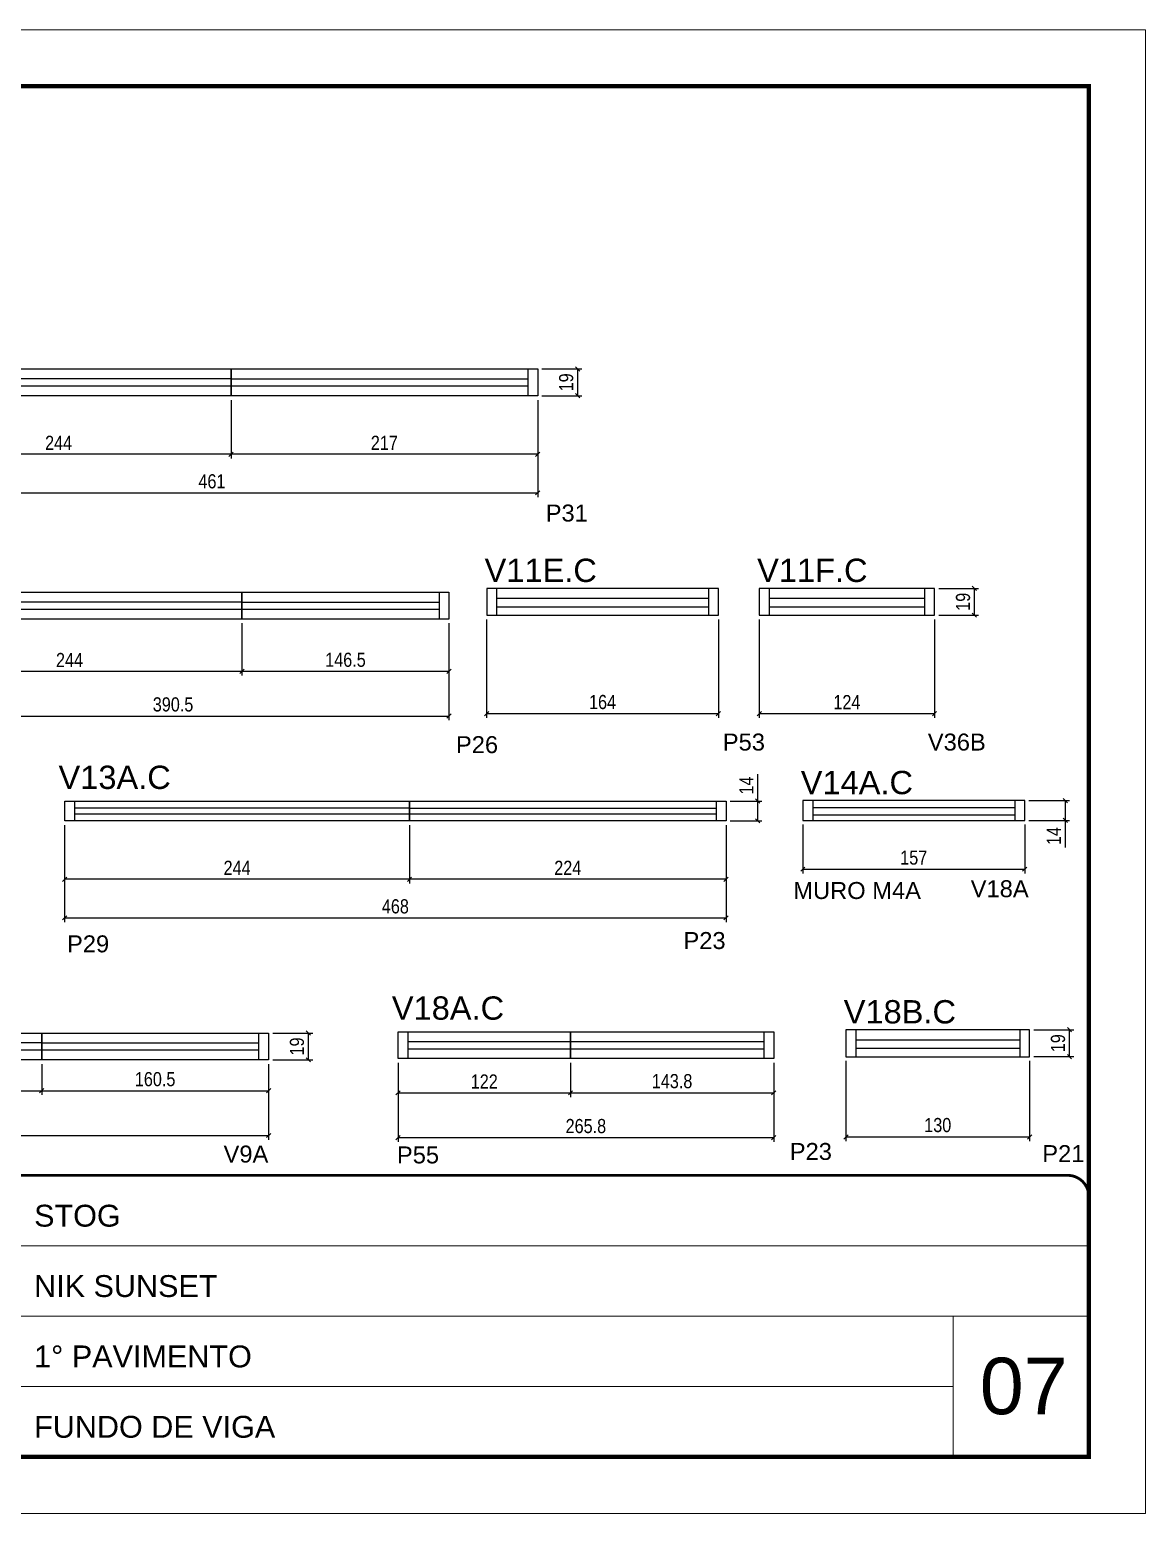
# Model space of a CAD drawing. Header units: millimetres. Extents: x 1659 to 9159, y 667 to 9133.
# Drawn here: x 6176 to 6965, y 1816 to 2866 of the extents above; entities that cross this region are included whole.
import ezdxf

# ---------------------------------------------------------------- set-up
doc = ezdxf.new("R2010")
doc.units = ezdxf.units.MM
doc.linetypes.add('CONTINUO', pattern=[0])
doc.linetypes.add('DASHED', pattern=[0.75, 0.5, -0.25])
for name, color, linetype in [('5', 5, 'Continuous'), ('COTA', 241, 'Continuous'), ('NOMENCLATURA', 7, 'Continuous'), ('Painéis', 200, 'Continuous'), ('SARR_2.2x7', 40, 'Continuous'), ('SARR_EDITAR', 141, 'Continuous')]:
    doc.layers.add(name, color=color, linetype=linetype)
for name, color, linetype, lineweight in [('CARIMBO', 255, 'Continuous', 9), ('Folhas', 255, 'Continuous', 9), ('SARRAFO DE PRESSAO', 251, 'DASHED', 9)]:
    doc.layers.add(name, color=color, linetype=linetype, lineweight=lineweight)
doc.styles.add('ARIAL', font='arial.ttf')
doc.styles.add('COTA TECNICA', font='techl___.ttf', dxfattribs={"height": 10})
doc.styles.add('COTA TECNICA-50', font='techl___.ttf', dxfattribs={"height": 10})
doc.styles.get("Standard").update_dxf_attribs({"font": 'arial.ttf'})
doc.dimstyles.new('COTA PAINEL-50', dxfattribs={"dimtxt": 10, "dimasz": 3, "dimexe": 3, "dimexo": 3, "dimgap": 3, "dimtad": 1, "dimdec": 1, "dimzin": 12, "dimdsep": 46, "dimtxsty": 'COTA TECNICA-50', "dimblk1": 'OBLIQUE', "dimblk2": 'OBLIQUE', "dimsah": 1, "dimcen": 0.9, "dimclrd": 4, "dimclre": 4, "dimclrt": 240, "dimadec": 1, "dimazin": 3, "dimtfac": 1, "dimtdec": 1, "dimtmove": 0, "dimatfit": 3, "dimfxl": 0, "dimtolj": 1, "dimtzin": 12, "dimarcsym": 0})
doc.dimstyles.new('PAINEL', dxfattribs={"dimtxt": 10, "dimasz": 3, "dimexe": 3, "dimexo": 3, "dimgap": 3, "dimtad": 1, "dimdec": 1, "dimzin": 12, "dimdsep": 46, "dimtxsty": 'COTA TECNICA', "dimblk1": 'OBLIQUE', "dimblk2": 'OBLIQUE', "dimsah": 1, "dimcen": 0.9, "dimclrd": 4, "dimclre": 4, "dimclrt": 240, "dimadec": 1, "dimazin": 3, "dimtfac": 1, "dimtdec": 1, "dimtmove": 0, "dimatfit": 3, "dimfxl": 0, "dimtolj": 1, "dimtzin": 12, "dimarcsym": 0})

# ---------------------------------------------------------------- blocks, each defined once
blk = doc.blocks.new('9999999999')
at = {"color": 30, "linetype": 'CONTINUO'}
for p, q in [((98564.6, 34379.6), (99584, 34379.6)), ((98564.6, 34329.8), (99488, 34329.8)), ((99584, 34329.8), (99488, 34329.8)), ((99488, 34329.8), (99488, 34230.2)), ((98564.6, 34280), (99488, 34280))]:
    blk.add_line(p, q, dxfattribs=at)
at = {"color": 30, "linetype": 'CONTINUO', "const_width": 2}
blk.add_lwpolyline([(99584, 34230.2), (99584, 34414.4, 0.414214), (99569, 34429.4), (98229, 34429.4, 0.414214), (98214, 34414.4), (98214, 34245.2, 0.414214), (98229, 34230.2), (99584, 34230.2)], format="xyb", dxfattribs=at)
at = {"layer": 'Folhas'}
blk.add_lwpolyline([(98139, 34190.2), (99624, 34190.2), (99624, 35240.2), (98139, 35240.2)], close=True, dxfattribs=at)
at = {"layer": 'Folhas', "color": 30, "const_width": 3}
blk.add_lwpolyline([(98214, 34230.2), (99584, 34230.2), (99584, 35200.2), (98214, 35200.2)], close=True, dxfattribs=at)
at = {"color": 7, "linetype": 'Continuous', "ltscale": 5, "style": 'ARIAL'}
for s, height, p in [('STOG', 15.48, (98837.7, 34393.1)), ('NIK SUNSET', 15.48, (98837.7, 34343.3)), ('1° PAVIMENTO', 15.483, (98837.7, 34293.5)), ('FUNDO DE VIGA', 15.483, (98837.7, 34243.7))]:
    blk.add_text(s, height=height, dxfattribs=at).set_placement(p)
blk = doc.blocks.new('_Oblique')
at = {"color": 0, "linetype": 'ByBlock', "lineweight": -2}
blk.add_line((-0.5, -0.5), (0.5, 0.5), dxfattribs=at)
blk = doc.blocks.new('*D108')
at = {"layer": 'COTA', "color": 4, "linetype": 'ByBlock', "lineweight": -2}
for p, q in [((6074.4, 2603.9), (6074.4, 2562.5)), ((6318.4, 2603.9), (6318.4, 2562.5)), ((6318.4, 2565.5), (6074.4, 2565.5))]:
    blk.add_line(p, q, dxfattribs=at)
at = {"layer": 'Defpoints', "color": 0, "linetype": 'ByBlock'}
for p in [(6074.4, 2606.9), (6318.4, 2606.9), (6074.4, 2565.5)]:
    blk.add_point(p, dxfattribs=at)
at = {"layer": 'COTA', "color": 4, "linetype": 'ByBlock', "lineweight": -2, "xscale": 3, "yscale": 3, "zscale": 3, "rotation": 180}
blk.add_blockref('_Oblique', (6074.4, 2565.5), dxfattribs=at)
at = {"layer": 'COTA', "color": 4, "linetype": 'ByBlock', "lineweight": -2, "xscale": 3, "yscale": 3, "zscale": 3}
blk.add_blockref('_Oblique', (6318.4, 2565.5), dxfattribs=at)
at = {"layer": 'COTA', "color": 240, "linetype": 'ByBlock', "insert": (6196.4, 2573.6), "char_height": 10, "attachment_point": 5, "style": 'COTA TECNICA-50'}
blk.add_mtext('\\A1;244', dxfattribs=at)
blk = doc.blocks.new('*D109')
at = {"layer": 'COTA', "color": 4, "linetype": 'ByBlock', "lineweight": -2}
for p, q in [((6318.4, 2603.9), (6318.4, 2562.5)), ((6535.4, 2603.9), (6535.4, 2562.5)), ((6535.4, 2565.5), (6318.4, 2565.5))]:
    blk.add_line(p, q, dxfattribs=at)
at = {"layer": 'Defpoints', "color": 0, "linetype": 'ByBlock'}
for p in [(6318.4, 2606.9), (6535.4, 2606.9), (6318.4, 2565.5)]:
    blk.add_point(p, dxfattribs=at)
at = {"layer": 'COTA', "color": 4, "linetype": 'ByBlock', "lineweight": -2, "xscale": 3, "yscale": 3, "zscale": 3, "rotation": 180}
blk.add_blockref('_Oblique', (6318.4, 2565.5), dxfattribs=at)
at = {"layer": 'COTA', "color": 4, "linetype": 'ByBlock', "lineweight": -2, "xscale": 3, "yscale": 3, "zscale": 3}
blk.add_blockref('_Oblique', (6535.4, 2565.5), dxfattribs=at)
at = {"layer": 'COTA', "color": 240, "linetype": 'ByBlock', "insert": (6426.9, 2573.6), "char_height": 10, "attachment_point": 5, "style": 'COTA TECNICA-50'}
blk.add_mtext('\\A1;217', dxfattribs=at)
blk = doc.blocks.new('*D192')
at = {"layer": 'COTA', "color": 4, "lineweight": -2}
for p, q in [((6074.4, 2603.9), (6074.4, 2535.2)), ((6535.4, 2603.9), (6535.4, 2535.2)), ((6074.4, 2538.2), (6535.4, 2538.2))]:
    blk.add_line(p, q, dxfattribs=at)
at = {"layer": 'Defpoints', "color": 0}
for p in [(6074.4, 2606.9), (6535.4, 2606.9), (6535.4, 2538.2)]:
    blk.add_point(p, dxfattribs=at)
at = {"layer": 'COTA', "color": 4, "lineweight": -2, "xscale": 3, "yscale": 3, "zscale": 3, "rotation": 180}
blk.add_blockref('_Oblique', (6074.4, 2538.2), dxfattribs=at)
at = {"layer": 'COTA', "color": 4, "lineweight": -2, "xscale": 3, "yscale": 3, "zscale": 3}
blk.add_blockref('_Oblique', (6535.4, 2538.2), dxfattribs=at)
at = {"layer": 'COTA', "color": 240, "insert": (6304.9, 2546.3), "char_height": 10, "attachment_point": 5, "style": 'COTA TECNICA'}
blk.add_mtext('\\A1;461', dxfattribs=at)
blk = doc.blocks.new('*D110')
at = {"layer": 'COTA', "color": 4, "lineweight": -2}
for p, q in [((6538.4, 2625.9), (6566.7, 2625.9)), ((6563.7, 2606.9), (6563.7, 2625.9)), ((6538.4, 2606.9), (6566.7, 2606.9))]:
    blk.add_line(p, q, dxfattribs=at)
at = {"layer": 'Defpoints', "color": 0}
for p in [(6535.4, 2625.9), (6563.7, 2625.9), (6535.4, 2606.9)]:
    blk.add_point(p, dxfattribs=at)
at = {"layer": 'COTA', "color": 4, "lineweight": -2, "xscale": 3, "yscale": 3, "zscale": 3}
for p, rotation in [((6563.7, 2625.9), 90), ((6563.7, 2606.9), 270)]:
    blk.add_blockref('_Oblique', p, dxfattribs=dict(at, rotation=rotation))
at = {"layer": 'COTA', "color": 240, "insert": (6555.6, 2616.4), "char_height": 10, "attachment_point": 5, "rotation": 90, "style": 'COTA TECNICA'}
blk.add_mtext('\\A1;19', dxfattribs=at)
blk = doc.blocks.new('*D113')
at = {"layer": 'COTA', "color": 4, "linetype": 'ByBlock', "lineweight": -2}
for p, q in [((6082.1, 2445.9), (6082.1, 2408.9)), ((6326.1, 2445.9), (6326.1, 2408.9)), ((6082.1, 2411.9), (6326.1, 2411.9))]:
    blk.add_line(p, q, dxfattribs=at)
at = {"layer": 'Defpoints', "color": 0, "linetype": 'ByBlock'}
for p in [(6082.1, 2448.9), (6326.1, 2448.9), (6326.1, 2411.9)]:
    blk.add_point(p, dxfattribs=at)
at = {"layer": 'COTA', "color": 4, "linetype": 'ByBlock', "lineweight": -2, "xscale": 3, "yscale": 3, "zscale": 3, "rotation": 180}
blk.add_blockref('_Oblique', (6082.1, 2411.9), dxfattribs=at)
at = {"layer": 'COTA', "color": 4, "linetype": 'ByBlock', "lineweight": -2, "xscale": 3, "yscale": 3, "zscale": 3}
blk.add_blockref('_Oblique', (6326.1, 2411.9), dxfattribs=at)
at = {"layer": 'COTA', "color": 240, "linetype": 'ByBlock', "insert": (6204.1, 2419.9), "char_height": 10, "attachment_point": 5, "style": 'COTA TECNICA-50'}
blk.add_mtext('\\A1;244', dxfattribs=at)
blk = doc.blocks.new('*D114')
at = {"layer": 'COTA', "color": 4, "linetype": 'ByBlock', "lineweight": -2}
for p, q in [((6326.1, 2445.9), (6326.1, 2408.9)), ((6472.6, 2445.9), (6472.6, 2408.9)), ((6326.1, 2411.9), (6472.6, 2411.9))]:
    blk.add_line(p, q, dxfattribs=at)
at = {"layer": 'Defpoints', "color": 0, "linetype": 'ByBlock'}
for p in [(6326.1, 2448.9), (6472.6, 2448.9), (6472.6, 2411.9)]:
    blk.add_point(p, dxfattribs=at)
at = {"layer": 'COTA', "color": 4, "linetype": 'ByBlock', "lineweight": -2, "xscale": 3, "yscale": 3, "zscale": 3, "rotation": 180}
blk.add_blockref('_Oblique', (6326.1, 2411.9), dxfattribs=at)
at = {"layer": 'COTA', "color": 4, "linetype": 'ByBlock', "lineweight": -2, "xscale": 3, "yscale": 3, "zscale": 3}
blk.add_blockref('_Oblique', (6472.6, 2411.9), dxfattribs=at)
at = {"layer": 'COTA', "color": 240, "linetype": 'ByBlock', "insert": (6399.4, 2420), "char_height": 10, "attachment_point": 5, "style": 'COTA TECNICA-50'}
blk.add_mtext('\\A1;146.5', dxfattribs=at)
blk = doc.blocks.new('*D194')
at = {"layer": 'COTA', "color": 4, "lineweight": -2}
for p, q in [((6082.1, 2445.9), (6082.1, 2377.2)), ((6472.6, 2445.9), (6472.6, 2377.2)), ((6082.1, 2380.2), (6472.6, 2380.2))]:
    blk.add_line(p, q, dxfattribs=at)
at = {"layer": 'Defpoints', "color": 0}
for p in [(6082.1, 2448.9), (6472.6, 2448.9), (6472.6, 2380.2)]:
    blk.add_point(p, dxfattribs=at)
at = {"layer": 'COTA', "color": 4, "lineweight": -2, "xscale": 3, "yscale": 3, "zscale": 3, "rotation": 180}
blk.add_blockref('_Oblique', (6082.1, 2380.2), dxfattribs=at)
at = {"layer": 'COTA', "color": 4, "lineweight": -2, "xscale": 3, "yscale": 3, "zscale": 3}
blk.add_blockref('_Oblique', (6472.6, 2380.2), dxfattribs=at)
at = {"layer": 'COTA', "color": 240, "insert": (6277.4, 2388.4), "char_height": 10, "attachment_point": 5, "style": 'COTA TECNICA'}
blk.add_mtext('\\A1;390.5', dxfattribs=at)
blk = doc.blocks.new('*D195')
at = {"layer": 'COTA', "color": 4, "linetype": 'ByBlock', "lineweight": -2}
for p, q in [((6499.3, 2448.6), (6499.3, 2379)), ((6663.3, 2448.6), (6663.3, 2379)), ((6499.3, 2382), (6663.3, 2382))]:
    blk.add_line(p, q, dxfattribs=at)
at = {"layer": 'Defpoints', "color": 0, "linetype": 'ByBlock'}
for p in [(6499.3, 2451.6), (6663.3, 2451.6), (6663.3, 2382)]:
    blk.add_point(p, dxfattribs=at)
at = {"layer": 'COTA', "color": 4, "linetype": 'ByBlock', "lineweight": -2, "xscale": 3, "yscale": 3, "zscale": 3, "rotation": 180}
blk.add_blockref('_Oblique', (6499.3, 2382), dxfattribs=at)
at = {"layer": 'COTA', "color": 4, "linetype": 'ByBlock', "lineweight": -2, "xscale": 3, "yscale": 3, "zscale": 3}
blk.add_blockref('_Oblique', (6663.3, 2382), dxfattribs=at)
at = {"layer": 'COTA', "color": 240, "linetype": 'ByBlock', "insert": (6581.3, 2390.1), "char_height": 10, "attachment_point": 5, "style": 'COTA TECNICA-50'}
blk.add_mtext('\\A1;164', dxfattribs=at)
blk = doc.blocks.new('*D196')
at = {"layer": 'COTA', "color": 4, "linetype": 'ByBlock', "lineweight": -2}
for p, q in [((6692.2, 2448.6), (6692.2, 2379)), ((6816.2, 2448.6), (6816.2, 2379)), ((6692.2, 2382), (6816.2, 2382))]:
    blk.add_line(p, q, dxfattribs=at)
at = {"layer": 'Defpoints', "color": 0, "linetype": 'ByBlock'}
for p in [(6692.2, 2451.6), (6816.2, 2451.6), (6816.2, 2382)]:
    blk.add_point(p, dxfattribs=at)
at = {"layer": 'COTA', "color": 4, "linetype": 'ByBlock', "lineweight": -2, "xscale": 3, "yscale": 3, "zscale": 3, "rotation": 180}
blk.add_blockref('_Oblique', (6692.2, 2382), dxfattribs=at)
at = {"layer": 'COTA', "color": 4, "linetype": 'ByBlock', "lineweight": -2, "xscale": 3, "yscale": 3, "zscale": 3}
blk.add_blockref('_Oblique', (6816.2, 2382), dxfattribs=at)
at = {"layer": 'COTA', "color": 240, "linetype": 'ByBlock', "insert": (6754.2, 2390.1), "char_height": 10, "attachment_point": 5, "style": 'COTA TECNICA-50'}
blk.add_mtext('\\A1;124', dxfattribs=at)
blk = doc.blocks.new('*D118')
at = {"layer": 'COTA', "color": 4, "linetype": 'ByBlock', "lineweight": -2}
for p, q in [((6200.7, 2303.1), (6200.7, 2261.7)), ((6444.7, 2303.1), (6444.7, 2261.7)), ((6444.7, 2264.7), (6200.7, 2264.7))]:
    blk.add_line(p, q, dxfattribs=at)
at = {"layer": 'Defpoints', "color": 0, "linetype": 'ByBlock'}
for p in [(6200.7, 2306.1), (6444.7, 2306.1), (6200.7, 2264.7)]:
    blk.add_point(p, dxfattribs=at)
at = {"layer": 'COTA', "color": 4, "linetype": 'ByBlock', "lineweight": -2, "xscale": 3, "yscale": 3, "zscale": 3, "rotation": 180}
blk.add_blockref('_Oblique', (6200.7, 2264.7), dxfattribs=at)
at = {"layer": 'COTA', "color": 4, "linetype": 'ByBlock', "lineweight": -2, "xscale": 3, "yscale": 3, "zscale": 3}
blk.add_blockref('_Oblique', (6444.7, 2264.7), dxfattribs=at)
at = {"layer": 'COTA', "color": 240, "linetype": 'ByBlock', "insert": (6322.7, 2272.8), "char_height": 10, "attachment_point": 5, "style": 'COTA TECNICA-50'}
blk.add_mtext('\\A1;244', dxfattribs=at)
blk = doc.blocks.new('*D119')
at = {"layer": 'COTA', "color": 4, "linetype": 'ByBlock', "lineweight": -2}
for p, q in [((6444.7, 2303.1), (6444.7, 2261.7)), ((6668.7, 2303.1), (6668.7, 2261.7)), ((6668.7, 2264.7), (6444.7, 2264.7))]:
    blk.add_line(p, q, dxfattribs=at)
at = {"layer": 'Defpoints', "color": 0, "linetype": 'ByBlock'}
for p in [(6444.7, 2306.1), (6668.7, 2306.1), (6444.7, 2264.7)]:
    blk.add_point(p, dxfattribs=at)
at = {"layer": 'COTA', "color": 4, "linetype": 'ByBlock', "lineweight": -2, "xscale": 3, "yscale": 3, "zscale": 3, "rotation": 180}
blk.add_blockref('_Oblique', (6444.7, 2264.7), dxfattribs=at)
at = {"layer": 'COTA', "color": 4, "linetype": 'ByBlock', "lineweight": -2, "xscale": 3, "yscale": 3, "zscale": 3}
blk.add_blockref('_Oblique', (6668.7, 2264.7), dxfattribs=at)
at = {"layer": 'COTA', "color": 240, "linetype": 'ByBlock', "insert": (6556.7, 2272.8), "char_height": 10, "attachment_point": 5, "style": 'COTA TECNICA-50'}
blk.add_mtext('\\A1;224', dxfattribs=at)
blk = doc.blocks.new('*D198')
at = {"layer": 'COTA', "color": 4, "lineweight": -2}
for p, q in [((6200.7, 2303.1), (6200.7, 2234.4)), ((6668.7, 2303.1), (6668.7, 2234.4)), ((6200.7, 2237.4), (6668.7, 2237.4))]:
    blk.add_line(p, q, dxfattribs=at)
at = {"layer": 'Defpoints', "color": 0}
for p in [(6200.7, 2306.1), (6668.7, 2306.1), (6668.7, 2237.4)]:
    blk.add_point(p, dxfattribs=at)
at = {"layer": 'COTA', "color": 4, "lineweight": -2, "xscale": 3, "yscale": 3, "zscale": 3, "rotation": 180}
blk.add_blockref('_Oblique', (6200.7, 2237.4), dxfattribs=at)
at = {"layer": 'COTA', "color": 4, "lineweight": -2, "xscale": 3, "yscale": 3, "zscale": 3}
blk.add_blockref('_Oblique', (6668.7, 2237.4), dxfattribs=at)
at = {"layer": 'COTA', "color": 240, "insert": (6434.7, 2245.5), "char_height": 10, "attachment_point": 5, "style": 'COTA TECNICA'}
blk.add_mtext('\\A1;468', dxfattribs=at)
blk = doc.blocks.new('*D164')
at = {"layer": 'COTA', "color": 4, "linetype": 'ByBlock', "lineweight": -2}
for p, q in [((6723, 2303.4), (6723, 2268.9)), ((6880, 2303.4), (6880, 2268.9)), ((6723, 2271.9), (6880, 2271.9))]:
    blk.add_line(p, q, dxfattribs=at)
at = {"layer": 'Defpoints', "color": 0, "linetype": 'ByBlock'}
for p in [(6723, 2306.4), (6880, 2306.4), (6880, 2271.9)]:
    blk.add_point(p, dxfattribs=at)
at = {"layer": 'COTA', "color": 4, "linetype": 'ByBlock', "lineweight": -2, "xscale": 3, "yscale": 3, "zscale": 3, "rotation": 180}
blk.add_blockref('_Oblique', (6723, 2271.9), dxfattribs=at)
at = {"layer": 'COTA', "color": 4, "linetype": 'ByBlock', "lineweight": -2, "xscale": 3, "yscale": 3, "zscale": 3}
blk.add_blockref('_Oblique', (6880, 2271.9), dxfattribs=at)
at = {"layer": 'COTA', "color": 240, "linetype": 'ByBlock', "insert": (6801.5, 2280), "char_height": 10, "attachment_point": 5, "style": 'COTA TECNICA-50'}
blk.add_mtext('\\A1;157', dxfattribs=at)
blk = doc.blocks.new('*D165')
at = {"layer": 'COTA', "color": 4, "lineweight": -2}
for p, q in [((6883, 2320.4), (6911.7, 2320.4)), ((6908.7, 2320.4), (6908.7, 2306.4)), ((6883, 2306.4), (6911.7, 2306.4)), ((6908.7, 2306.4), (6908.7, 2287.3))]:
    blk.add_line(p, q, dxfattribs=at)
at = {"layer": 'Defpoints', "color": 0}
for p in [(6880, 2320.4), (6880, 2306.4), (6908.7, 2306.4)]:
    blk.add_point(p, dxfattribs=at)
at = {"layer": 'COTA', "color": 4, "lineweight": -2, "xscale": 3, "yscale": 3, "zscale": 3}
for p, rotation in [((6908.7, 2320.4), 90), ((6908.7, 2306.4), 270)]:
    blk.add_blockref('_Oblique', p, dxfattribs=dict(at, rotation=rotation))
at = {"layer": 'COTA', "color": 240, "insert": (6900.6, 2295.3), "char_height": 10, "attachment_point": 5, "rotation": 90, "style": 'COTA TECNICA'}
blk.add_mtext('\\A1;14', dxfattribs=at)
blk = doc.blocks.new('*D166')
at = {"layer": 'COTA', "color": 4, "lineweight": -2}
for p, q in [((6691.1, 2320.1), (6691.1, 2339.2)), ((6671.7, 2320.1), (6694.1, 2320.1)), ((6691.1, 2306.1), (6691.1, 2320.1)), ((6671.7, 2306.1), (6694.1, 2306.1))]:
    blk.add_line(p, q, dxfattribs=at)
at = {"layer": 'Defpoints', "color": 0}
for p in [(6668.7, 2320.1), (6691.1, 2320.1), (6668.7, 2306.1)]:
    blk.add_point(p, dxfattribs=at)
at = {"layer": 'COTA', "color": 4, "lineweight": -2, "xscale": 3, "yscale": 3, "zscale": 3}
for p, rotation in [((6691.1, 2320.1), 90), ((6691.1, 2306.1), 270)]:
    blk.add_blockref('_Oblique', p, dxfattribs=dict(at, rotation=rotation))
at = {"layer": 'COTA', "color": 240, "insert": (6683.1, 2331.1), "char_height": 10, "attachment_point": 5, "rotation": 90, "style": 'COTA TECNICA'}
blk.add_mtext('\\A1;14', dxfattribs=at)
blk = doc.blocks.new('*D167')
at = {"layer": 'COTA', "color": 4, "lineweight": -2}
for p, q in [((6819.2, 2470.6), (6847.4, 2470.6)), ((6844.4, 2451.6), (6844.4, 2470.6)), ((6819.2, 2451.6), (6847.4, 2451.6))]:
    blk.add_line(p, q, dxfattribs=at)
at = {"layer": 'Defpoints', "color": 0}
for p in [(6816.2, 2470.6), (6844.4, 2470.6), (6816.2, 2451.6)]:
    blk.add_point(p, dxfattribs=at)
at = {"layer": 'COTA', "color": 4, "lineweight": -2, "xscale": 3, "yscale": 3, "zscale": 3}
for p, rotation in [((6844.4, 2470.6), 90), ((6844.4, 2451.6), 270)]:
    blk.add_blockref('_Oblique', p, dxfattribs=dict(at, rotation=rotation))
at = {"layer": 'COTA', "color": 240, "insert": (6836.4, 2461.1), "char_height": 10, "attachment_point": 5, "rotation": 90, "style": 'COTA TECNICA'}
blk.add_mtext('\\A1;19', dxfattribs=at)
blk = doc.blocks.new('*D38')
at = {"layer": 'COTA', "color": 4, "lineweight": -2}
for p, q in [((6348, 2155.9), (6376.2, 2155.9)), ((6373.2, 2136.9), (6373.2, 2155.9)), ((6348, 2136.9), (6376.2, 2136.9))]:
    blk.add_line(p, q, dxfattribs=at)
at = {"layer": 'Defpoints', "color": 0}
for p in [(6345, 2155.9), (6373.2, 2155.9), (6345, 2136.9)]:
    blk.add_point(p, dxfattribs=at)
at = {"layer": 'COTA', "color": 4, "lineweight": -2, "xscale": 3, "yscale": 3, "zscale": 3}
for p, rotation in [((6373.2, 2155.9), 90), ((6373.2, 2136.9), 270)]:
    blk.add_blockref('_Oblique', p, dxfattribs=dict(at, rotation=rotation))
at = {"layer": 'COTA', "color": 240, "insert": (6365.1, 2146.4), "char_height": 10, "attachment_point": 5, "rotation": 90, "style": 'COTA TECNICA'}
blk.add_mtext('\\A1;19', dxfattribs=at)
blk = doc.blocks.new('*D39')
at = {"layer": 'COTA', "color": 4, "linetype": 'ByBlock', "lineweight": -2}
for p, q in [((5940.5, 2133.9), (5940.5, 2112.1)), ((6184.5, 2133.9), (6184.5, 2112.1)), ((5940.5, 2115.1), (6184.5, 2115.1))]:
    blk.add_line(p, q, dxfattribs=at)
at = {"layer": 'Defpoints', "color": 0, "linetype": 'ByBlock'}
for p in [(5940.5, 2136.9), (6184.5, 2136.9), (6184.5, 2115.1)]:
    blk.add_point(p, dxfattribs=at)
at = {"layer": 'COTA', "color": 4, "linetype": 'ByBlock', "lineweight": -2, "xscale": 3, "yscale": 3, "zscale": 3, "rotation": 180}
blk.add_blockref('_Oblique', (5940.5, 2115.1), dxfattribs=at)
at = {"layer": 'COTA', "color": 4, "linetype": 'ByBlock', "lineweight": -2, "xscale": 3, "yscale": 3, "zscale": 3}
blk.add_blockref('_Oblique', (6184.5, 2115.1), dxfattribs=at)
at = {"layer": 'COTA', "color": 240, "linetype": 'ByBlock', "insert": (6062.5, 2123.2), "char_height": 10, "attachment_point": 5, "style": 'COTA TECNICA-50'}
blk.add_mtext('\\A1;244', dxfattribs=at)
blk = doc.blocks.new('*D40')
at = {"layer": 'COTA', "color": 4, "linetype": 'ByBlock', "lineweight": -2}
for p, q in [((6184.5, 2133.9), (6184.5, 2112.1)), ((6345, 2133.9), (6345, 2112.1)), ((6184.5, 2115.1), (6345, 2115.1))]:
    blk.add_line(p, q, dxfattribs=at)
at = {"layer": 'Defpoints', "color": 0, "linetype": 'ByBlock'}
for p in [(6184.5, 2136.9), (6345, 2136.9), (6345, 2115.1)]:
    blk.add_point(p, dxfattribs=at)
at = {"layer": 'COTA', "color": 4, "linetype": 'ByBlock', "lineweight": -2, "xscale": 3, "yscale": 3, "zscale": 3, "rotation": 180}
blk.add_blockref('_Oblique', (6184.5, 2115.1), dxfattribs=at)
at = {"layer": 'COTA', "color": 4, "linetype": 'ByBlock', "lineweight": -2, "xscale": 3, "yscale": 3, "zscale": 3}
blk.add_blockref('_Oblique', (6345, 2115.1), dxfattribs=at)
at = {"layer": 'COTA', "color": 240, "linetype": 'ByBlock', "insert": (6264.7, 2123.2), "char_height": 10, "attachment_point": 5, "style": 'COTA TECNICA-50'}
blk.add_mtext('\\A1;160.5', dxfattribs=at)
blk = doc.blocks.new('*D148')
at = {"layer": 'COTA', "color": 4, "lineweight": -2}
for p, q in [((5940.5, 2133.9), (5940.5, 2080.4)), ((6345, 2133.9), (6345, 2080.4)), ((5940.5, 2083.4), (6345, 2083.4))]:
    blk.add_line(p, q, dxfattribs=at)
at = {"layer": 'Defpoints', "color": 0}
for p in [(5940.5, 2136.9), (6345, 2136.9), (6345, 2083.4)]:
    blk.add_point(p, dxfattribs=at)
at = {"layer": 'COTA', "color": 4, "lineweight": -2, "xscale": 3, "yscale": 3, "zscale": 3, "rotation": 180}
blk.add_blockref('_Oblique', (5940.5, 2083.4), dxfattribs=at)
at = {"layer": 'COTA', "color": 4, "lineweight": -2, "xscale": 3, "yscale": 3, "zscale": 3}
blk.add_blockref('_Oblique', (6345, 2083.4), dxfattribs=at)
at = {"layer": 'COTA', "color": 240, "insert": (6142.7, 2091.6), "char_height": 10, "attachment_point": 5, "style": 'COTA TECNICA'}
blk.add_mtext('\\A1;404.5', dxfattribs=at)
blk = doc.blocks.new('*D21')
at = {"layer": 'COTA', "color": 4, "linetype": 'ByBlock', "lineweight": -2}
for p, q in [((6436.6, 2134.8), (6436.6, 2110.6)), ((6558.6, 2134.8), (6558.6, 2110.6)), ((6436.6, 2113.6), (6558.6, 2113.6))]:
    blk.add_line(p, q, dxfattribs=at)
at = {"layer": 'Defpoints', "color": 0, "linetype": 'ByBlock'}
for p in [(6436.6, 2137.8), (6558.6, 2137.8), (6558.6, 2113.6)]:
    blk.add_point(p, dxfattribs=at)
at = {"layer": 'COTA', "color": 4, "linetype": 'ByBlock', "lineweight": -2, "xscale": 3, "yscale": 3, "zscale": 3, "rotation": 180}
blk.add_blockref('_Oblique', (6436.6, 2113.6), dxfattribs=at)
at = {"layer": 'COTA', "color": 4, "linetype": 'ByBlock', "lineweight": -2, "xscale": 3, "yscale": 3, "zscale": 3}
blk.add_blockref('_Oblique', (6558.6, 2113.6), dxfattribs=at)
at = {"layer": 'COTA', "color": 240, "linetype": 'ByBlock', "insert": (6497.6, 2121.6), "char_height": 10, "attachment_point": 5, "style": 'COTA TECNICA-50'}
blk.add_mtext('\\A1;122', dxfattribs=at)
blk = doc.blocks.new('*D22')
at = {"layer": 'COTA', "color": 4, "linetype": 'ByBlock', "lineweight": -2}
for p, q in [((6558.6, 2134.8), (6558.6, 2110.6)), ((6702.4, 2134.8), (6702.4, 2110.6)), ((6558.6, 2113.6), (6702.4, 2113.6))]:
    blk.add_line(p, q, dxfattribs=at)
at = {"layer": 'Defpoints', "color": 0, "linetype": 'ByBlock'}
for p in [(6558.6, 2137.8), (6702.4, 2137.8), (6702.4, 2113.6)]:
    blk.add_point(p, dxfattribs=at)
at = {"layer": 'COTA', "color": 4, "linetype": 'ByBlock', "lineweight": -2, "xscale": 3, "yscale": 3, "zscale": 3, "rotation": 180}
blk.add_blockref('_Oblique', (6558.6, 2113.6), dxfattribs=at)
at = {"layer": 'COTA', "color": 4, "linetype": 'ByBlock', "lineweight": -2, "xscale": 3, "yscale": 3, "zscale": 3}
blk.add_blockref('_Oblique', (6702.4, 2113.6), dxfattribs=at)
at = {"layer": 'COTA', "color": 240, "linetype": 'ByBlock', "insert": (6630.5, 2121.8), "char_height": 10, "attachment_point": 5, "style": 'COTA TECNICA-50'}
blk.add_mtext('\\A1;143.8', dxfattribs=at)
blk = doc.blocks.new('*D133')
at = {"layer": 'COTA', "color": 4, "lineweight": -2}
for p, q in [((6436.6, 2134.8), (6436.6, 2078.9)), ((6702.4, 2134.8), (6702.4, 2078.9)), ((6436.6, 2081.9), (6702.4, 2081.9))]:
    blk.add_line(p, q, dxfattribs=at)
at = {"layer": 'Defpoints', "color": 0}
for p in [(6436.6, 2137.8), (6702.4, 2137.8), (6702.4, 2081.9)]:
    blk.add_point(p, dxfattribs=at)
at = {"layer": 'COTA', "color": 4, "lineweight": -2, "xscale": 3, "yscale": 3, "zscale": 3, "rotation": 180}
blk.add_blockref('_Oblique', (6436.6, 2081.9), dxfattribs=at)
at = {"layer": 'COTA', "color": 4, "lineweight": -2, "xscale": 3, "yscale": 3, "zscale": 3}
blk.add_blockref('_Oblique', (6702.4, 2081.9), dxfattribs=at)
at = {"layer": 'COTA', "color": 240, "insert": (6569.5, 2090), "char_height": 10, "attachment_point": 5, "style": 'COTA TECNICA'}
blk.add_mtext('\\A1;265.8', dxfattribs=at)
blk = doc.blocks.new('*D134')
at = {"layer": 'COTA', "color": 4, "linetype": 'ByBlock', "lineweight": -2}
for p, q in [((6753.5, 2136.2), (6753.5, 2079.4)), ((6883.5, 2136.2), (6883.5, 2079.4)), ((6753.5, 2082.4), (6883.5, 2082.4))]:
    blk.add_line(p, q, dxfattribs=at)
at = {"layer": 'Defpoints', "color": 0, "linetype": 'ByBlock'}
for p in [(6753.5, 2139.2), (6883.5, 2139.2), (6883.5, 2082.4)]:
    blk.add_point(p, dxfattribs=at)
at = {"layer": 'COTA', "color": 4, "linetype": 'ByBlock', "lineweight": -2, "xscale": 3, "yscale": 3, "zscale": 3, "rotation": 180}
blk.add_blockref('_Oblique', (6753.5, 2082.4), dxfattribs=at)
at = {"layer": 'COTA', "color": 4, "linetype": 'ByBlock', "lineweight": -2, "xscale": 3, "yscale": 3, "zscale": 3}
blk.add_blockref('_Oblique', (6883.5, 2082.4), dxfattribs=at)
at = {"layer": 'COTA', "color": 240, "linetype": 'ByBlock', "insert": (6818.5, 2090.7), "char_height": 10, "attachment_point": 5, "style": 'COTA TECNICA-50'}
blk.add_mtext('\\A1;130', dxfattribs=at)
blk = doc.blocks.new('*D135')
at = {"layer": 'COTA', "color": 4, "lineweight": -2}
for p, q in [((6886.5, 2158.2), (6914.7, 2158.2)), ((6911.7, 2139.2), (6911.7, 2158.2)), ((6886.5, 2139.2), (6914.7, 2139.2))]:
    blk.add_line(p, q, dxfattribs=at)
at = {"layer": 'Defpoints', "color": 0}
for p in [(6883.5, 2158.2), (6911.7, 2158.2), (6883.5, 2139.2)]:
    blk.add_point(p, dxfattribs=at)
at = {"layer": 'COTA', "color": 4, "lineweight": -2, "xscale": 3, "yscale": 3, "zscale": 3}
for p, rotation in [((6911.7, 2158.2), 90), ((6911.7, 2139.2), 270)]:
    blk.add_blockref('_Oblique', p, dxfattribs=dict(at, rotation=rotation))
at = {"layer": 'COTA', "color": 240, "insert": (6903.6, 2148.7), "char_height": 10, "attachment_point": 5, "rotation": 90, "style": 'COTA TECNICA'}
blk.add_mtext('\\A1;19', dxfattribs=at)

msp = doc.modelspace()

# ---------------------------------------------------------------- linework, layer by layer
at = {"layer": 'Painéis'}
for points in [[(6318.41, 2606.89), (6074.41, 2606.89), (6074.41, 2625.89), (6318.41, 2625.89)], [(6318.41, 2625.89), (6318.41, 2625.89), (6318.41, 2606.89), (6318.41, 2606.89)], [(6318.41, 2625.89), (6535.4, 2625.89), (6535.4, 2606.89), (6318.41, 2606.89)], [(6326.14, 2448.91), (6082.14, 2448.91), (6082.14, 2467.91), (6326.14, 2467.91)], [(6326.14, 2467.91), (6472.64, 2467.91), (6472.64, 2448.91), (6326.14, 2448.91)], [(6444.74, 2306.08), (6200.74, 2306.08), (6200.74, 2320.08), (6444.74, 2320.08)], [(6444.74, 2320.08), (6444.74, 2320.08), (6444.74, 2306.08), (6444.74, 2306.08)], [(6444.74, 2320.08), (6668.73, 2320.08), (6668.73, 2306.08), (6444.74, 2306.08)], [(6184.48, 2136.92), (5940.48, 2136.92), (5940.48, 2155.92), (6184.48, 2155.92)], [(6184.48, 2155.92), (6344.98, 2155.92), (6344.98, 2136.92), (6184.48, 2136.92)], [(6558.61, 2137.76), (6436.61, 2137.76), (6436.61, 2156.76), (6558.61, 2156.76)], [(6558.61, 2156.76), (6702.41, 2156.76), (6702.41, 2137.76), (6558.61, 2137.76)]]:
    msp.add_lwpolyline(points, close=True, dxfattribs=at)
at = {"layer": 'Painéis', "linetype": 'ByBlock'}
for points in [[(6499.33, 2470.58), (6499.33, 2451.58), (6663.33, 2451.58), (6663.33, 2470.58)], [(6692.19, 2470.58), (6692.19, 2451.58), (6816.19, 2451.58), (6816.19, 2470.58)], [(6723.04, 2320.41), (6723.04, 2306.41), (6880.04, 2306.41), (6880.04, 2320.41)], [(6753.46, 2158.16), (6753.46, 2139.16), (6883.46, 2139.16), (6883.46, 2158.16)]]:
    msp.add_lwpolyline(points, close=True, dxfattribs=at)
at = {"layer": 'SARR_2.2x7', "linetype": 'Continuous'}
for p, q in [((6528.4, 2625.89), (6528.4, 2606.89)), ((6318.41, 2618.89), (6081.41, 2618.89)), ((6318.41, 2618.89), (6528.4, 2618.89)), ((6081.41, 2613.89), (6318.41, 2613.89)), ((6318.41, 2613.89), (6528.4, 2613.89)), ((6465.63, 2467.91), (6465.63, 2448.91)), ((6506.33, 2470.58), (6506.33, 2451.58)), ((6656.33, 2470.58), (6656.33, 2451.58)), ((6699.19, 2470.58), (6699.19, 2451.58)), ((6809.19, 2470.58), (6809.19, 2451.58)), ((6326.14, 2460.91), (6089.14, 2460.91)), ((6326.14, 2460.91), (6465.63, 2460.91)), ((6506.33, 2463.58), (6656.33, 2463.58)), ((6506.33, 2457.58), (6656.33, 2457.58)), ((6699.19, 2463.58), (6809.19, 2463.58)), ((6699.19, 2457.58), (6809.19, 2457.58)), ((6089.14, 2455.91), (6326.14, 2455.91)), ((6326.14, 2455.91), (6465.63, 2455.91)), ((6207.74, 2320.08), (6207.74, 2306.08)), ((6661.73, 2320.08), (6661.73, 2306.08)), ((6730.04, 2320.41), (6730.04, 2306.41)), ((6873.04, 2320.41), (6873.04, 2306.41)), ((6337.97, 2155.92), (6337.97, 2136.92)), ((6443.61, 2156.76), (6443.61, 2137.76)), ((6695.39, 2156.76), (6695.39, 2137.76)), ((6760.46, 2158.16), (6760.46, 2139.16)), ((6876.46, 2158.16), (6876.46, 2139.16)), ((6184.48, 2148.92), (5947.48, 2148.92)), ((5947.48, 2143.92), (6184.48, 2143.92)), ((6184.48, 2148.92), (6337.97, 2148.92)), ((6184.48, 2143.92), (6337.97, 2143.92)), ((6695.39, 2149.76), (6443.61, 2149.76)), ((6443.61, 2144.76), (6695.39, 2144.76)), ((6760.46, 2151.16), (6876.46, 2151.16)), ((6760.46, 2145.16), (6876.46, 2145.16))]:
    msp.add_line(p, q, dxfattribs=at)
at = {"layer": 'SARR_EDITAR', "linetype": 'Continuous'}
for p, q in [((6444.74, 2315.08), (6207.74, 2315.08)), ((6207.74, 2311.08), (6444.74, 2311.08)), ((6444.74, 2315.08), (6661.73, 2315.08)), ((6444.74, 2311.08), (6661.73, 2311.08)), ((6730.04, 2315.41), (6873.04, 2315.41)), ((6730.04, 2310.41), (6873.04, 2310.41))]:
    msp.add_line(p, q, dxfattribs=at)

# ---------------------------------------------------------------- block references
at = {"layer": 'SARRAFO DE PRESSAO', "color": 6, "linetype": 'ByBlock'}
msp.add_blockref('9999999999', (-92658.62, -32374.22), dxfattribs=at)

# ---------------------------------------------------------------- texts
at = {"layer": '5', "linetype": 'Continuous'}
for s, p in [('P31', (6541.08, 2517.91)), ('P26', (6477.57, 2353.99)), ('P53', (6666.41, 2355.83)), ('V36B', (6811.46, 2355.83)), ('MURO M4A', (6716.26, 2250.77)), ('V18A', (6841.81, 2252.03)), ('P23', (6638.55, 2215.36)), ('P29', (6202.37, 2213.01)), ('V9A', (6313.13, 2064.24)), ('P55', (6435.8, 2063.62)), ('P23', (6713.78, 2066.09)), ('P21', (6892.46, 2064.55))]:
    msp.add_text(s, height=12, rotation=359.99996, dxfattribs=at).set_placement(p)
at = {"layer": 'CARIMBO', "style": 'ARIAL'}
msp.add_text('07', height=40, dxfattribs=at).set_placement((6848.22, 1886.13))
at = {"layer": 'NOMENCLATURA', "linetype": 'Continuous'}
for s, p in [('V11E.C', (6497.84, 2475.11)), ('V11F.C', (6690.7, 2475.11)), ('V13A.C', (6196.36, 2328.62)), ('V14A.C', (6721.55, 2324.93)), ('V18A.C', (6432.22, 2165.31)), ('V18B.C', (6751.96, 2162.68))]:
    msp.add_text(s, height=16.5, dxfattribs=at).set_placement(p)

# ---------------------------------------------------------------- dimensions: what is measured, and where the dimension line sits
at = {"layer": 'COTA'}
for base, p1, p2, picture, middle in [((6563.67, 2625.89), (6535.4, 2606.89), (6535.4, 2625.89), '*D110', (6555.58, 2616.39)), ((6373.24, 2155.92), (6344.97, 2136.92), (6344.97, 2155.92), '*D38', (6365.15, 2146.42))]:
    dim = msp.add_linear_dim(base=base, p1=p1, p2=p2, angle=90, dimstyle='PAINEL', dxfattribs=at)
    dim.commit()
    dim.dimension.update_dxf_attribs({"geometry": picture, "text_midpoint": middle})
at = {"layer": 'COTA', "color": 1, "linetype": 'ByBlock'}
for base, p1, p2, picture, middle in [((6074.41, 2565.5), (6318.41, 2606.89), (6074.41, 2606.89), '*D108', (6196.41, 2573.58)), ((6318.41, 2565.5), (6535.4, 2606.89), (6318.41, 2606.89), '*D109', (6426.91, 2573.58)), ((6326.14, 2411.86), (6082.14, 2448.91), (6326.14, 2448.91), '*D113', (6204.14, 2419.94)), ((6472.63, 2411.86), (6326.14, 2448.91), (6472.63, 2448.91), '*D114', (6399.39, 2419.97)), ((6663.33, 2382.01), (6499.33, 2451.58), (6663.33, 2451.58), '*D195', (6581.33, 2390.11)), ((6816.19, 2382.01), (6692.19, 2451.58), (6816.19, 2451.58), '*D196', (6754.19, 2390.08)), ((6200.74, 2264.69), (6444.74, 2306.08), (6200.74, 2306.08), '*D118', (6322.74, 2272.76)), ((6444.74, 2264.69), (6668.73, 2306.08), (6444.74, 2306.08), '*D119', (6556.74, 2272.76)), ((6880.04, 2271.89), (6723.04, 2306.41), (6880.04, 2306.41), '*D164', (6801.54, 2280)), ((6184.48, 2115.12), (5940.48, 2136.92), (6184.48, 2136.92), '*D39', (6062.48, 2123.19)), ((6344.97, 2115.12), (6184.48, 2136.92), (6344.97, 2136.92), '*D40', (6264.73, 2123.23)), ((6558.61, 2113.58), (6436.61, 2137.76), (6558.61, 2137.76), '*D21', (6497.61, 2121.63)), ((6702.39, 2113.58), (6558.61, 2137.76), (6702.39, 2137.76), '*D22', (6630.5, 2121.82)), ((6883.46, 2082.44), (6753.46, 2139.16), (6883.46, 2139.16), '*D134', (6818.46, 2090.66))]:
    dim = msp.add_linear_dim(base=base, p1=p1, p2=p2, dimstyle='COTA PAINEL-50', override={"dimarcsym": 1}, dxfattribs=at)
    dim.commit()
    dim.dimension.update_dxf_attribs({"geometry": picture, "text_midpoint": middle})
at = {"layer": 'COTA', "color": 5}
for base, p1, p2, picture, middle in [((6535.4, 2538.18), (6074.41, 2606.89), (6535.4, 2606.89), '*D192', (6304.91, 2546.28)), ((6472.63, 2380.2), (6082.14, 2448.91), (6472.63, 2448.91), '*D194', (6277.39, 2388.44)), ((6668.73, 2237.37), (6200.74, 2306.08), (6668.73, 2306.08), '*D198', (6434.74, 2245.49)), ((6344.97, 2083.45), (5940.48, 2136.92), (6344.97, 2136.92), '*D148', (6142.73, 2091.56)), ((6702.39, 2081.91), (6436.61, 2137.76), (6702.39, 2137.76), '*D133', (6569.5, 2090.04))]:
    dim = msp.add_linear_dim(base=base, p1=p1, p2=p2, dimstyle='PAINEL', dxfattribs=at)
    dim.commit()
    dim.dimension.update_dxf_attribs({"geometry": picture, "text_midpoint": middle})
for base, p1, p2, picture, middle in [((6844.45, 2470.58), (6816.19, 2451.58), (6816.19, 2470.58), '*D167', (6836.36, 2461.08)), ((6691.13, 2320.08), (6668.73, 2306.08), (6668.73, 2320.08), '*D166', (6683.05, 2331.14)), ((6908.69, 2306.41), (6880.04, 2320.41), (6880.04, 2306.41), '*D165', (6900.61, 2295.35)), ((6911.71, 2158.16), (6883.46, 2139.16), (6883.46, 2158.16), '*D135', (6903.62, 2148.66))]:
    dim = msp.add_linear_dim(base=base, p1=p1, p2=p2, angle=90, dimstyle='PAINEL', dxfattribs=at)
    dim.commit()
    dim.dimension.update_dxf_attribs({"geometry": picture, "text_midpoint": middle})

doc.saveas('drawing.dxf')
